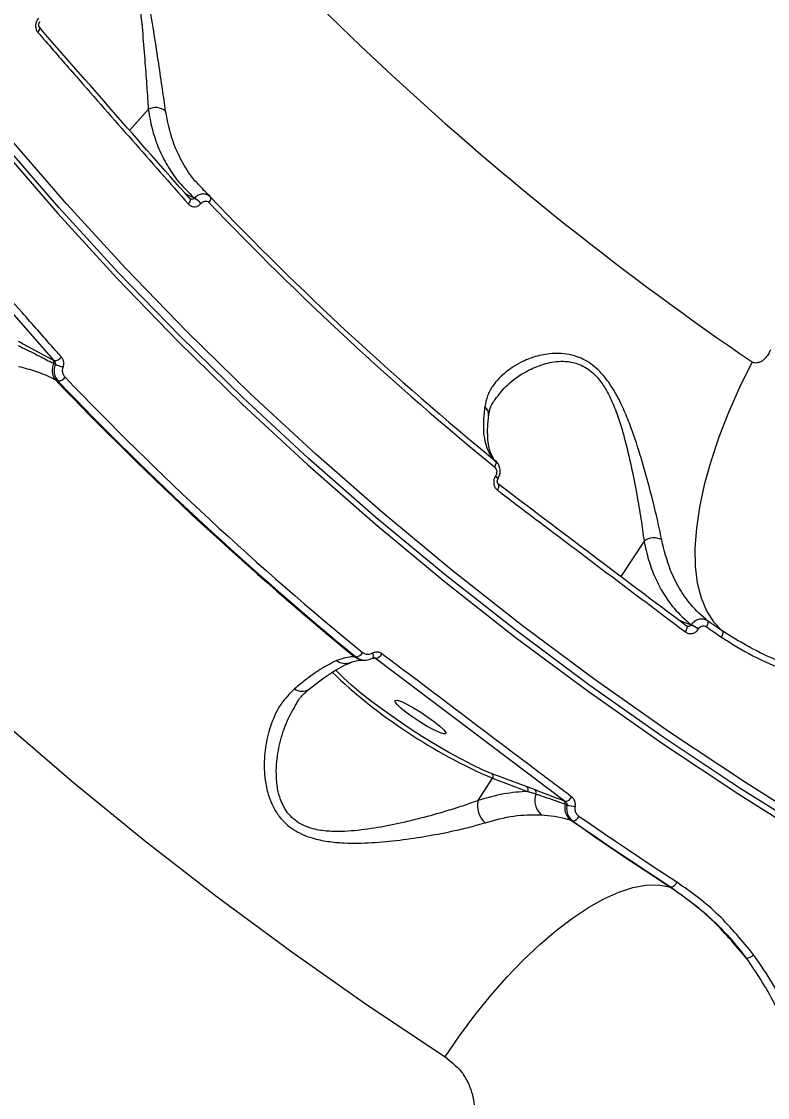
# Model space of a CAD drawing. Header units: millimetres. Extents: x -10881 to 8954, y -8695 to 5624.
# Drawn here: x 3077.1 to 3187.8, y -3433.1 to -3273.4 of the extents above; entities that cross this region are included whole.
import ezdxf

# ---------------------------------------------------------------- set-up
doc = ezdxf.new("R2010")
doc.units = ezdxf.units.MM
for name, color, linetype in [('DIKOM_ОБЪЕКТ', 7, 'Continuous'), ('DIKOM_РАЗМЕР_ЗОНА', 7, 'Continuous'), ('DIKOM_РАЗМЕР_ОБЪЕКТА', 7, 'Continuous')]:
    doc.layers.add(name, color=color, linetype=linetype)
doc.styles.add('style1', font='arial.ttf', dxfattribs={"width": 0.8})
doc.dimstyles.new('1-50', dxfattribs={"dimtxt": 300, "dimasz": 200, "dimexe": 100, "dimexo": 0, "dimgap": 100, "dimtad": 1, "dimtxsty": 'style1', "dimcen": 200, "dimclrd": 7, "dimclre": 7, "dimclrt": 7, "dimadec": 1, "dimazin": 2, "dimtfac": 1, "dimtmove": 0, "dimatfit": 2, "dimfxl": 0, "dimlwd": 25, "dimlwe": 18, "dimarcsym": 0})

# ---------------------------------------------------------------- blocks, each defined once
blk = doc.blocks.new('*D10')
at = {"layer": 'Defpoints', "color": 0, "transparency": 16777216}
for p in [(-7152.73, 2730.8), (7385.22, 911.28), (7385.22, -7693.77)]:
    blk.add_point(p, dxfattribs=at)
at = {"layer": 'DIKOM_РАЗМЕР_ОБЪЕКТА', "color": 7, "lineweight": 18, "transparency": 16777216}
for p, q in [((-7152.73, 2730.8), (-7152.73, -7793.77)), ((7385.22, 911.28), (7385.22, -7793.77))]:
    blk.add_line(p, q, dxfattribs=at)
at = {"layer": 'DIKOM_РАЗМЕР_ОБЪЕКТА', "color": 7, "lineweight": 25, "transparency": 16777216}
blk.add_line((-6952.73, -7693.77), (7185.22, -7693.77), dxfattribs=at)
at = {"layer": 'DIKOM_РАЗМЕР_ОБЪЕКТА', "color": 7, "transparency": 16777216}
for points in [[(-6952.73, -7660.43), (-6952.73, -7727.1), (-7152.73, -7693.77)], [(7185.22, -7660.43), (7185.22, -7727.1), (7385.22, -7693.77)]]:
    blk.add_solid(points, dxfattribs=at)
at = {"layer": 'DIKOM_РАЗМЕР_ОБЪЕКТА', "color": 7, "transparency": 16777216, "insert": (116.24, -7440.59), "char_height": 300, "attachment_point": 5, "style": 'style1'}
blk.add_mtext('14500', dxfattribs=at)
blk = doc.blocks.new('*D12')
at = {"layer": 'Defpoints', "color": 0, "transparency": 16777216}
for p in [(-9113.32, 3014.05), (8954.2, 2756.48), (8954.2, -8594.51)]:
    blk.add_point(p, dxfattribs=at)
at = {"layer": 'DIKOM_РАЗМЕР_ЗОНА', "color": 7, "lineweight": 18, "transparency": 16777216}
for p, q in [((-9113.32, 3014.05), (-9113.32, -8694.51)), ((8954.2, 2756.48), (8954.2, -8694.51))]:
    blk.add_line(p, q, dxfattribs=at)
at = {"layer": 'DIKOM_РАЗМЕР_ЗОНА', "color": 7, "lineweight": 25, "transparency": 16777216}
blk.add_line((-8913.32, -8594.51), (8754.2, -8594.51), dxfattribs=at)
at = {"layer": 'DIKOM_РАЗМЕР_ЗОНА', "color": 7, "transparency": 16777216}
for points in [[(-8913.32, -8561.18), (-8913.32, -8627.85), (-9113.32, -8594.51)], [(8754.2, -8561.18), (8754.2, -8627.85), (8954.2, -8594.51)]]:
    blk.add_solid(points, dxfattribs=at)
at = {"layer": 'DIKOM_РАЗМЕР_ЗОНА', "color": 7, "transparency": 16777216, "insert": (-79.56, -8341.34), "char_height": 300, "attachment_point": 5, "style": 'style1'}
blk.add_mtext('18000', dxfattribs=at)

msp = doc.modelspace()

# ---------------------------------------------------------------- linework, layer by layer
at = {"layer": 'DIKOM_ОБЪЕКТ', "color": 7, "linetype": 'Continuous', "lineweight": 15}
for p, q in [((3095.88, -3286.442), (3093.107, -3289.552)), ((3059.288, -3297.967), (3081.887, -3323.721)), ((3103.96, -3298.229), (3103.821, -3298.08)), ((3102.688, -3299.638), (3101.451, -3299.017)), ((3102.705, -3299.618), (3102.688, -3299.638)), ((3103.685, -3300.403), (3103.702, -3300.383)), ((3081.887, -3323.721), (3081.81, -3323.68)), ((3081.841, -3324.144), (3082.083, -3324.272)), ((3082.043, -3326.519), (3082.454, -3326.73)), ((3147.262, -3329.573), (3147.334, -3329.489)), ((3146.36, -3331.913), (3146.364, -3331.866)), ((3147.484, -3338.607), (3147.377, -3338.497)), ((3147.4, -3340.837), (3147.386, -3340.86)), ((3169.438, -3350.505), (3165.998, -3355.776)), ((3176.41, -3362.958), (3174.591, -3362.234)), ((3175.752, -3363.092), (3175.697, -3363.066)), ((3175.817, -3363.123), (3175.757, -3363.084)), ((3176.424, -3362.935), (3176.41, -3362.958)), ((3177.489, -3363.56), (3177.503, -3363.537)), ((3125.87, -3368.512), (3125.916, -3368.494)), ((3126.688, -3367.68), (3126.5, -3367.675)), ((3127.833, -3368.148), (3127.972, -3368.152)), ((3129.133, -3367.862), (3129.547, -3367.873)), ((3129.547, -3367.873), (3129.581, -3367.875)), ((3129.581, -3367.875), (3157.772, -3389.139)), ((3144.824, -3388.98), (3146.965, -3385.699)), ((3152.089, -3386.964), (3146.903, -3385.022)), ((3146.965, -3385.699), (3152.151, -3387.641)), ((3153.307, -3387.432), (3152.089, -3386.964)), ((3157.772, -3389.139), (3157.583, -3389.068)), ((3157.731, -3389.535), (3157.996, -3389.634)), ((3158.525, -3391.909), (3158.868, -3392.035)), ((3173.412, -3401.836), (3173.169, -3401.779))]:
    msp.add_line(p, q, dxfattribs=at)
at = {"layer": 'DIKOM_ОБЪЕКТ', "color": 7, "linetype": 'Continuous', "lineweight": 15, "flags": 128}
for points in [[(3231.077, -3414.488), (3218.867, -3408.049), (3206.874, -3401.335), (3195.106, -3394.348), (3183.571, -3387.095), (3172.277, -3379.578), (3161.23, -3371.805), (3150.439, -3363.778), (3139.909, -3355.505), (3129.649, -3346.989), (3119.664, -3338.237), (3109.962, -3329.255), (3100.548, -3320.048), (3091.429, -3310.623), (3082.61, -3300.985), (3074.099, -3291.141), (3065.899, -3281.098), (3058.017, -3270.861), (3050.457, -3260.438), (3043.226, -3249.836), (3036.326, -3239.061), (3029.764, -3228.12)], [(3231.864, -3413.67), (3219.683, -3407.247), (3207.719, -3400.548), (3195.979, -3393.578), (3184.472, -3386.342), (3173.205, -3378.843), (3162.184, -3371.088), (3151.418, -3363.08), (3140.914, -3354.826), (3130.678, -3346.331), (3120.717, -3337.6), (3111.037, -3328.64), (3101.646, -3319.455), (3092.548, -3310.052), (3083.751, -3300.437), (3075.259, -3290.616), (3067.079, -3280.597), (3059.216, -3270.384), (3051.674, -3259.986), (3044.46, -3249.409), (3037.577, -3238.659), (3031.029, -3227.745)], [(3029.575, -3228.993), (3036.141, -3239.94), (3043.045, -3250.722), (3050.281, -3261.331), (3057.846, -3271.761), (3065.733, -3282.004), (3073.938, -3292.054), (3082.455, -3301.904), (3091.279, -3311.548), (3100.403, -3320.979), (3109.823, -3330.192), (3119.532, -3339.18), (3129.523, -3347.937), (3139.79, -3356.458), (3150.326, -3364.737), (3161.125, -3372.768), (3172.178, -3380.547), (3183.48, -3388.068), (3195.022, -3395.326), (3206.797, -3402.317), (3218.797, -3409.036), (3231.015, -3415.478)], [(3079.493, -3275.019), (3079.603, -3274.875), (3079.691, -3274.731), (3079.752, -3274.591), (3079.783, -3274.46), (3079.785, -3274.343), (3079.757, -3274.245), (3079.72, -3274.189)], [(3002.092, -3299.439), (3010.142, -3309.863), (3018.488, -3320.106), (3027.125, -3330.164), (3036.05, -3340.03), (3045.256, -3349.7), (3054.74, -3359.168), (3064.495, -3368.428), (3074.516, -3377.476), (3084.799, -3386.307), (3095.336, -3394.915), (3106.123, -3403.297), (3117.154, -3411.447), (3128.422, -3419.361), (3139.921, -3427.035)], [(3101.846, -3300.505), (3101.957, -3300.363), (3102.046, -3300.219), (3102.109, -3300.081), (3102.143, -3299.953), (3102.148, -3299.84), (3102.123, -3299.746), (3102.085, -3299.689)], [(3102.085, -3299.689), (3102.07, -3299.674), (3101.989, -3299.627)], [(3104.881, -3300.279), (3104.976, -3300.149), (3105.054, -3300.02), (3105.113, -3299.894), (3105.151, -3299.774), (3105.166, -3299.665), (3105.159, -3299.569), (3105.13, -3299.489), (3105.079, -3299.428)], [(3185.477, -3323.915), (3183.623, -3327.688), (3181.974, -3331.426), (3180.543, -3335.099), (3179.341, -3338.678), (3178.378, -3342.137), (3177.661, -3345.447), (3177.196, -3348.583), (3176.985, -3351.522), (3177.032, -3354.239), (3177.335, -3356.713), (3177.893, -3358.926), (3178.7, -3360.86), (3179.751, -3362.501), (3181.037, -3363.835)], [(3147.247, -3339.499), (3147.332, -3339.361), (3147.401, -3339.223), (3147.453, -3339.09), (3147.485, -3338.966), (3147.498, -3338.854), (3147.49, -3338.757), (3147.462, -3338.679), (3147.414, -3338.62)], [(3147.386, -3340.86), (3147.501, -3340.953), (3147.599, -3341.04), (3147.677, -3341.118), (3147.732, -3341.185), (3147.762, -3341.239), (3147.767, -3341.279), (3147.762, -3341.29)], [(3147.4, -3340.837), (3147.515, -3340.93), (3147.613, -3341.017), (3147.691, -3341.095), (3147.746, -3341.162), (3147.776, -3341.217), (3147.782, -3341.256), (3147.777, -3341.267)], [(3147.757, -3341.298), (3147.773, -3341.274), (3147.777, -3341.267)], [(3147.677, -3342.934), (3147.769, -3342.773), (3147.84, -3342.614), (3147.888, -3342.462), (3147.912, -3342.324), (3147.91, -3342.204), (3147.882, -3342.108), (3147.83, -3342.037), (3147.818, -3342.027)], [(3175.593, -3363.985), (3175.686, -3363.825), (3175.759, -3363.667), (3175.809, -3363.517), (3175.836, -3363.382), (3175.838, -3363.265), (3175.815, -3363.171), (3175.767, -3363.104), (3175.752, -3363.092)], [(3178.712, -3363.226), (3178.789, -3363.082), (3178.852, -3362.94), (3178.899, -3362.803), (3178.928, -3362.676), (3178.938, -3362.562), (3178.929, -3362.465), (3178.901, -3362.387), (3178.856, -3362.33)], [(3178.712, -3363.226), (3178.984, -3363.415), (3179.256, -3363.604), (3179.529, -3363.792), (3179.801, -3363.98), (3180.074, -3364.168), (3180.347, -3364.356), (3180.62, -3364.544), (3180.894, -3364.732)], [(3181.037, -3363.835), (3180.764, -3363.647), (3180.491, -3363.46), (3180.218, -3363.272), (3179.945, -3363.084), (3179.673, -3362.896), (3179.4, -3362.707), (3179.128, -3362.519), (3178.856, -3362.33)], [(3181.037, -3363.835), (3181.082, -3363.891), (3181.109, -3363.969), (3181.118, -3364.066), (3181.108, -3364.18), (3181.079, -3364.307), (3181.033, -3364.444), (3180.971, -3364.587), (3180.894, -3364.732)], [(3129.127, -3367.143), (3129.184, -3367.286), (3129.226, -3367.42), (3129.254, -3367.541), (3129.267, -3367.646), (3129.263, -3367.732), (3129.243, -3367.796), (3129.208, -3367.837), (3129.159, -3367.853)], [(3146.903, -3385.022), (3145.573, -3384.476), (3144.039, -3383.757), (3142.334, -3382.882), (3140.496, -3381.87), (3138.565, -3380.743), (3136.584, -3379.526), (3134.595, -3378.245), (3132.643, -3376.929), (3130.77, -3375.605), (3129.016, -3374.304), (3127.421, -3373.054), (3126.02, -3371.881), (3124.843, -3370.813), (3123.915, -3369.871), (3123.656, -3369.578)], [(3138.349, -3377.316), (3139.151, -3377.969), (3139.719, -3378.513), (3140.007, -3378.903), (3139.99, -3379.108), (3139.67, -3379.112), (3139.073, -3378.913), (3138.248, -3378.529), (3137.262, -3377.99), (3136.193, -3377.34), (3135.13, -3376.631), (3134.157, -3375.921), (3133.354, -3375.268), (3132.786, -3374.724), (3132.499, -3374.334), (3132.516, -3374.129), (3132.836, -3374.125), (3133.432, -3374.324), (3134.257, -3374.708), (3135.244, -3375.247), (3136.312, -3375.898), (3137.376, -3376.606), (3138.349, -3377.316)], [(3173.169, -3401.779), (3171.316, -3400.569), (3169.47, -3399.352), (3167.63, -3398.128), (3165.796, -3396.898), (3163.969, -3395.661), (3162.148, -3394.417), (3160.333, -3393.166), (3158.525, -3391.909)], [(3158.868, -3392.035), (3160.664, -3393.283), (3162.466, -3394.525), (3164.275, -3395.76), (3166.09, -3396.988), (3167.911, -3398.21), (3169.738, -3399.425), (3171.572, -3400.634), (3173.412, -3401.836)], [(3174.295, -3401.122), (3172.459, -3399.923), (3170.629, -3398.717), (3168.806, -3397.505), (3166.989, -3396.285), (3165.178, -3395.06), (3163.374, -3393.828), (3161.575, -3392.589), (3159.783, -3391.343)], [(3139.921, -3427.035), (3142.074, -3423.886), (3144.329, -3420.849), (3146.666, -3417.952), (3149.063, -3415.221), (3151.498, -3412.681), (3153.95, -3410.355), (3156.395, -3408.264), (3158.813, -3406.428), (3161.179, -3404.863), (3163.474, -3403.583), (3165.676, -3402.601), (3167.765, -3401.924), (3169.722, -3401.56), (3171.528, -3401.512), (3173.169, -3401.779)]]:
    msp.add_lwpolyline(points, dxfattribs=at)
at = {"layer": 'DIKOM_ОБЪЕКТ', "color": 7, "linetype": 'Continuous', "lineweight": 15}
for centre, radius, start, end in [((3442.988, -2945.58), 457.656, 218.65634, 235.75907), ((3096.975, -3288.555), 2.38, 51.60184, 117.39313), ((3101.184, -3302.628), 3.348, 41.65563, 63.28902), ((3101.201, -3302.608), 3.347, 41.65643, 63.29394), ((3445.861, -2973.778), 471.361, 223.69919, 230.71622), ((3445.909, -2974.395), 471.699, 223.69919, 230.71622), ((3081.4, -3323.94), 0.485, 335.15398, 32.38408), ((3081.952, -3322.425), 1.298, 267.10004, 323.5914), ((3084.029, -3325.153), 2.409, 155.24413, 214.51984), ((3087.609, -3310.099), 15.212, 248.70147, 253.36054), ((3441.836, -2982.462), 497.821, 223.71926, 230.69615), ((3082.503, -3325.474), 1.258, 267.79928, 325.59551), ((3441.954, -2982.767), 497.545, 223.73483, 230.68058), ((3442.238, -2982.988), 496.435, 223.73483, 230.68058), ((3144.73, -3331.762), 1.638, 356.34438, 49.0578), ((3170.895, -3352.524), 2.49, 62.15791, 125.80265), ((3174.777, -3367.151), 4.5, 52.94131, 68.72638), ((3174.792, -3367.127), 4.498, 52.94192, 68.73167), ((3126.609, -3366.474), 1.208, 273.75832, 331.94476), ((3125.097, -3366.42), 2.23, 234.6294, 290.29027), ((3127.91, -3365.817), 2.332, 232.79404, 268.11151), ((3129.277, -3368.255), 0.467, 54.79049, 87.27297), ((3129.486, -3366.701), 1.177, 274.67148, 334.18578), ((3179.017, -3311.378), 80.938, 226.28994, 246.67178), ((3118.692, -3370.84), 1.935, 234.68658, 302.65025), ((3146.549, -3385.396), 0.515, 323.91965, 46.59138), ((3151.735, -3387.338), 0.515, 323.91965, 46.59138), ((3152.961, -3387.794), 0.5, 331.42885, 46.35457), ((3148.152, -3389.761), 3.419, 166.78562, 227.63122), ((3156.044, -3389.008), 2.818, 159.75517, 227.7871), ((3157.271, -3389.423), 0.473, 346.39527, 48.67344), ((3157.619, -3387.933), 1.215, 277.21751, 334.2522), ((3160.021, -3390.089), 2.356, 166.3888, 230.58269), ((3160.368, -3381.306), 8.659, 254.10357, 262.45748), ((3158.703, -3390.866), 1.181, 278.01274, 336.1476), ((3173.21, -3400.683), 1.171, 279.94022, 337.95675), ((3184.541, -3410.793), 1.589, 272.15431, 316.86169)]:
    msp.add_arc(centre, radius, start, end, dxfattribs=at)
for points, knots in [([(2912.672, -3309.927), (2914.419, -3308.91), (2919.483, -3305.963), (2927.8, -3300.979), (2937.587, -3294.933), (2947.272, -3288.756), (2956.85, -3282.455), (2966.312, -3276.033), (2975.652, -3269.496), (2984.863, -3262.849), (2993.937, -3256.097), (3002.868, -3249.245), (3011.649, -3242.297), (3020.274, -3235.259), (3028.736, -3228.137), (3037.029, -3220.936), (3045.146, -3213.66), (3053.082, -3206.317), (3060.83, -3198.91), (3068.385, -3191.446), (3075.74, -3183.93), (3082.891, -3176.367), (3089.832, -3168.765), (3096.558, -3161.127), (3103.064, -3153.461), (3109.344, -3145.771), (3115.394, -3138.063), (3121.21, -3130.343), (3126.787, -3122.617), (3132.121, -3114.891), (3137.208, -3107.171), (3142.043, -3099.461), (3146.624, -3091.769), (3150.947, -3084.099), (3155.009, -3076.457), (3158.805, -3068.85), (3162.335, -3061.283), (3165.594, -3053.761), (3168.58, -3046.29), (3171.291, -3038.877), (3173.725, -3031.525), (3175.88, -3024.242), (3177.754, -3017.032), (3179.346, -3009.901), (3180.655, -3002.855), (3181.678, -2995.898), (3182.417, -2989.037), (3182.869, -2982.276), (3183.038, -2975.619), (3182.905, -2969.08), (3182.615, -2963.835), (3182.264, -2960.815), (3182.157, -2959.893)], [0, 0, 0, 0, 0.0107471, 0.0311651, 0.0515835, 0.0720021, 0.0924206, 0.1128393, 0.1332582, 0.1536771, 0.1740963, 0.1945156, 0.2149352, 0.2353551, 0.2557752, 0.2761956, 0.2966164, 0.3170376, 0.3374591, 0.3578811, 0.3783035, 0.3987263, 0.4191497, 0.4395736, 0.459998, 0.480423, 0.5008486, 0.5212748, 0.5417016, 0.5621289, 0.5825569, 0.6029854, 0.6234145, 0.6438441, 0.6642741, 0.6847045, 0.7051351, 0.7255658, 0.7459964, 0.7664267, 0.7868564, 0.8072852, 0.8277127, 0.8481386, 0.8685623, 0.8889834, 0.9094014, 0.9298156, 0.9502254, 0.9706305, 0.9910301, 1, 1, 1, 1]), ([(2932.137, -3758.44), (2934.133, -3758.063), (2938.656, -3757.211), (2945.962, -3755.212), (2954.051, -3752.453), (2962.382, -3749.029), (2970.998, -3744.929), (2979.872, -3740.144), (2989.014, -3734.657), (2998.346, -3728.505), (3007.741, -3721.774), (3017.152, -3714.516), (3026.581, -3706.752), (3036.124, -3698.403), (3045.836, -3689.415), (3055.68, -3679.808), (3065.664, -3669.562), (3075.699, -3658.758), (3085.649, -3647.545), (3095.472, -3635.99), (3105.173, -3624.106), (3114.854, -3611.77), (3124.567, -3598.909), (3134.271, -3585.562), (3143.971, -3571.712), (3153.578, -3557.474), (3162.853, -3543.212), (3171.766, -3529.011), (3180.336, -3514.886), (3188.763, -3500.513), (3197.088, -3485.815), (3205.276, -3470.842), (3213.327, -3455.58), (3221.171, -3440.155), (3228.8, -3424.573), (3236.184, -3408.896), (3243.326, -3393.115), (3250.201, -3377.272), (3256.846, -3361.281), (3263.223, -3345.206), (3269.329, -3329.039), (3275.103, -3312.923), (3280.469, -3297.077), (3285.418, -3281.565), (3289.966, -3266.37), (3294.162, -3251.336), (3298.024, -3236.381), (3301.524, -3221.573), (3304.658, -3206.908), (3307.38, -3192.529), (3309.764, -3178.181), (3310.987, -3168.869), (3311.615, -3164.093)], [0, 0, 0, 0, 0.0156506, 0.0354738, 0.0552971, 0.075258, 0.095219, 0.1156142, 0.1360095, 0.1565548, 0.1771001, 0.1969234, 0.2167466, 0.2367076, 0.2566685, 0.2770638, 0.297459, 0.3180044, 0.3385497, 0.358373, 0.3781962, 0.3981572, 0.4181181, 0.4385134, 0.4589086, 0.4794539, 0.4999993, 0.5191131, 0.5382268, 0.557464, 0.5767011, 0.5963257, 0.6159504, 0.6357087, 0.6554669, 0.6752902, 0.6951135, 0.7150745, 0.7350355, 0.7554308, 0.7758261, 0.7963715, 0.8169168, 0.8367401, 0.8565634, 0.8765245, 0.8964855, 0.9168808, 0.9372761, 0.9578214, 0.9783668, 1, 1, 1, 1]), ([(3019.686, -3737.342), (3023.232, -3735.669), (3030.19, -3732.385), (3040.957, -3726.173), (3051.877, -3719.104), (3063.09, -3711.003), (3074.772, -3701.738), (3085.467, -3692.498), (3095.089, -3683.616), (3103.951, -3675.026), (3113.449, -3665.337), (3123.569, -3654.459), (3134.504, -3642.107), (3146.225, -3628.145), (3158.581, -3612.588), (3170.392, -3596.911), (3181.636, -3581.25), (3191.904, -3566.289), (3201.527, -3551.676), (3210.366, -3537.738), (3218.902, -3523.774), (3228.047, -3508.267), (3237.557, -3491.45), (3247.342, -3473.318), (3256.093, -3456.352), (3264.127, -3440.086), (3271.359, -3424.827), (3278.201, -3409.781), (3285.381, -3393.318), (3292.653, -3375.766), (3299.904, -3357.191), (3306.176, -3340.117), (3311.738, -3324.018), (3316.572, -3309.146), (3320.973, -3294.7), (3324.971, -3280.617), (3328.66, -3266.659), (3330.818, -3257.52), (3331.898, -3252.951)], [0, 0, 0, 0, 0.032111, 0.0630277, 0.0939444, 0.1253135, 0.1566826, 0.1898356, 0.2118035, 0.2337714, 0.2604105, 0.2870646, 0.3137037, 0.3466931, 0.3796826, 0.4118188, 0.4412645, 0.4707102, 0.4960711, 0.5214321, 0.5455478, 0.5696635, 0.6018526, 0.6313464, 0.6608402, 0.686242, 0.7116437, 0.7357977, 0.7599516, 0.7922212, 0.8217882, 0.8513553, 0.8768194, 0.9022834, 0.926496, 0.9507086, 0.9753543, 1, 1, 1, 1]), ([(3098.453, -3286.69), (3098.302, -3285.638), (3097.995, -3283.504), (3097.428, -3279.648), (3096.787, -3275.405), (3096.134, -3271.544), (3095.451, -3268.281), (3094.841, -3265.911), (3094.129, -3263.761), (3093.193, -3261.592), (3091.787, -3259.41), (3090.048, -3257.947), (3088.457, -3257.197), (3086.778, -3256.764), (3084.847, -3256.706), (3082.515, -3257.147), (3080.247, -3258.188), (3078.65, -3259.677), (3077.743, -3261.227), (3077.535, -3262.22), (3077.43, -3262.72)], [0, 0, 0, 0, 0.0717889, 0.1456298, 0.2211699, 0.2985182, 0.3406369, 0.3832929, 0.4161016, 0.4496125, 0.4986455, 0.5477921, 0.5804516, 0.6139716, 0.670437, 0.7283184, 0.8119545, 0.8980741, 0.9486872, 1, 1, 1, 1]), ([(3078.942, -3261.5), (3079.341, -3261.055), (3080.343, -3259.936), (3082.391, -3258.854), (3084.701, -3258.154), (3086.563, -3258.005), (3088.191, -3258.26), (3089.684, -3258.826), (3091.306, -3260.107), (3092.527, -3262.123), (3093.286, -3264.152), (3093.831, -3266.187), (3094.263, -3268.465), (3094.699, -3271.585), (3095.067, -3275.334), (3095.389, -3279.435), (3095.667, -3283.244), (3095.809, -3285.368), (3095.88, -3286.442)], [0, 0, 0, 0, 0.0665387, 0.1672949, 0.232458, 0.2988888, 0.3352977, 0.3726029, 0.4259075, 0.4791326, 0.5155859, 0.5531011, 0.6014023, 0.6504102, 0.7388382, 0.8292026, 0.9136267, 1, 1, 1, 1]), ([(3079.581, -3272.921), (3079.517, -3273.002), (3079.354, -3273.214), (3079.187, -3273.638), (3079.136, -3274.147), (3079.23, -3274.642), (3079.405, -3274.893), (3079.493, -3275.019)], [0, 0, 0, 0, 0.1342544, 0.3469772, 0.5632481, 0.7817386, 1, 1, 1, 1]), ([(3101.989, -3299.627), (3098.218, -3295.36), (3090.673, -3286.824), (3083.302, -3278.353), (3079.615, -3274.117)], [0, 0, 0, 0, 0.4999182, 1, 1, 1, 1]), ([(3079.721, -3274.188), (3079.717, -3274.185), (3079.701, -3274.169), (3079.66, -3274.097), (3079.628, -3273.959), (3079.63, -3273.802), (3079.666, -3273.64), (3079.731, -3273.498), (3079.785, -3273.433), (3079.808, -3273.405)], [0, 0, 0, 0, 0.048173, 0.2596258, 0.4297055, 0.578616, 0.7301254, 0.8810264, 1, 1, 1, 1]), ([(3079.493, -3275.019), (3079.872, -3275.456), (3081.77, -3277.641), (3089.138, -3286.104), (3096.27, -3294.186), (3101.846, -3300.505)], [0, 0, 0, 0, 0.0517104, 0.2585534, 1, 1, 1, 1]), ([(3095.88, -3286.442), (3096.045, -3287.397), (3096.374, -3289.314), (3097.276, -3291.998), (3098.492, -3294.52), (3100.209, -3297.156), (3101.79, -3298.715), (3102.705, -3299.618)], [0, 0, 0, 0, 0.1819181, 0.3651193, 0.552343, 0.7409454, 1, 1, 1, 1]), ([(3103.821, -3298.08), (3103.384, -3297.637), (3102.215, -3296.455), (3100.799, -3294.132), (3099.274, -3290.864), (3098.755, -3288.227), (3098.453, -3286.69)], [0, 0, 0, 0, 0.1487726, 0.3976598, 0.6490037, 1, 1, 1, 1]), ([(3082.997, -3323.195), (3082.606, -3322.754), (3080.654, -3320.548), (3073.056, -3311.942), (3065.971, -3303.825), (3060.416, -3297.461)], [0, 0, 0, 0, 0.0512253, 0.2561273, 1, 1, 1, 1]), ([(3105.049, -3299.307), (3104.609, -3298.937), (3104.167, -3298.566), (3103.81, -3298.124), (3103.808, -3298.121)], [0, 0, 0, 0, 0.9943651, 1, 1, 1, 1]), ([(3102.142, -3299.736), (3102.142, -3299.736), (3102.129, -3299.733), (3102.108, -3299.709), (3102.087, -3299.685)], [0, 0, 0, 0, 0.0291872, 1, 1, 1, 1]), ([(3102.688, -3299.638), (3102.666, -3299.663), (3102.608, -3299.728), (3102.477, -3299.789), (3102.307, -3299.801), (3102.198, -3299.758), (3102.142, -3299.736)], [0, 0, 0, 0, 0.1662918, 0.430739, 0.7079678, 1, 1, 1, 1]), ([(3105.079, -3299.428), (3104.965, -3299.328), (3104.712, -3299.106), (3104.271, -3298.987), (3103.777, -3298.998), (3103.279, -3299.155), (3102.903, -3299.419), (3102.729, -3299.594), (3102.705, -3299.618)], [0, 0, 0, 0, 0.1805008, 0.4029091, 0.5309916, 0.7496247, 0.9664027, 1, 1, 1, 1]), ([(3101.846, -3300.505), (3101.958, -3300.607), (3102.182, -3300.811), (3102.619, -3300.921), (3103.064, -3300.863), (3103.433, -3300.668), (3103.614, -3300.477), (3103.685, -3300.403)], [0, 0, 0, 0, 0.2182614, 0.4367519, 0.6530228, 0.8657456, 1, 1, 1, 1]), ([(3103.702, -3300.383), (3103.713, -3300.371), (3103.793, -3300.278), (3103.972, -3300.137), (3104.216, -3300.053), (3104.463, -3300.046), (3104.687, -3300.109), (3104.821, -3300.226), (3104.881, -3300.279)], [0, 0, 0, 0, 0.0340103, 0.252264, 0.4705298, 0.5979374, 0.8193065, 1, 1, 1, 1]), ([(3076.59, -3321.493), (3076.802, -3321.596), (3077.862, -3322.114), (3079.621, -3322.987), (3081.136, -3323.777), (3081.841, -3324.144)], [0, 0, 0, 0, 0.1178903, 0.5894817, 1, 1, 1, 1]), ([(3081.81, -3323.68), (3080.599, -3323.035), (3078.89, -3322.126), (3077.15, -3321.173), (3076.643, -3320.896)], [0, 0, 0, 0, 0.7088229, 1, 1, 1, 1]), ([(3188.178, -3322.134), (3188.077, -3322.363), (3187.868, -3322.839), (3187.439, -3323.39), (3186.975, -3323.777), (3186.518, -3324.011), (3186.095, -3324.093), (3185.732, -3324.056), (3185.559, -3323.96), (3185.477, -3323.915)], [0, 0, 0, 0, 0.1943994, 0.4037079, 0.553904, 0.691013, 0.8350645, 0.9219116, 1, 1, 1, 1]), ([(3081.887, -3323.721), (3081.932, -3323.771), (3082.022, -3323.87), (3082.093, -3324.055), (3082.1, -3324.194), (3082.085, -3324.263), (3082.083, -3324.272)], [0, 0, 0, 0, 0.3345066, 0.654902, 0.9517867, 1, 1, 1, 1]), ([(3083.253, -3324.674), (3083.262, -3324.647), (3083.322, -3324.456), (3083.364, -3324.081), (3083.271, -3323.581), (3083.088, -3323.324), (3082.997, -3323.195)], [0, 0, 0, 0, 0.0523938, 0.3650475, 0.6827341, 1, 1, 1, 1]), ([(3172.058, -3350.323), (3171.843, -3349.28), (3171.406, -3347.164), (3170.47, -3343.38), (3169.347, -3339.242), (3168.191, -3335.506), (3167.042, -3332.381), (3166.069, -3330.137), (3165.006, -3328.134), (3163.691, -3326.156), (3161.857, -3324.257), (3159.756, -3323.136), (3157.91, -3322.696), (3156.006, -3322.59), (3153.863, -3322.908), (3151.312, -3323.811), (3148.854, -3325.314), (3147.127, -3327.151), (3146.144, -3328.924), (3145.917, -3329.988), (3145.803, -3330.524)], [0, 0, 0, 0, 0.0717889, 0.1456298, 0.2211699, 0.2985182, 0.3406369, 0.3832929, 0.4161016, 0.4496125, 0.4986455, 0.5477921, 0.5804516, 0.6139716, 0.670437, 0.7283184, 0.8119545, 0.8980741, 0.9486872, 1, 1, 1, 1]), ([(3147.334, -3329.489), (3147.913, -3328.738), (3149.113, -3327.181), (3151.495, -3325.504), (3153.97, -3324.357), (3155.992, -3323.85), (3157.807, -3323.791), (3159.514, -3324.069), (3161.459, -3325.033), (3163.072, -3326.802), (3164.182, -3328.672), (3165.055, -3330.591), (3165.832, -3332.774), (3166.711, -3335.798), (3167.569, -3339.47), (3168.361, -3343.518), (3169.013, -3347.298), (3169.296, -3349.428), (3169.438, -3350.505)], [0, 0, 0, 0, 0.0912504, 0.1893393, 0.2527773, 0.3174495, 0.3528945, 0.3892121, 0.4411056, 0.4929217, 0.5284099, 0.564932, 0.6119544, 0.659665, 0.745752, 0.8337241, 0.9159132, 1, 1, 1, 1]), ([(3076.642, -3324.577), (3077.492, -3324.8), (3079.199, -3325.249), (3080.931, -3325.951), (3081.861, -3326.426), (3082.043, -3326.519)], [0, 0, 0, 0, 0.4438965, 0.8911134, 1, 1, 1, 1]), ([(3082.083, -3324.272), (3082.06, -3324.344), (3081.948, -3324.686), (3081.878, -3325.327), (3082.021, -3326.131), (3082.31, -3326.531), (3082.454, -3326.73)], [0, 0, 0, 0, 0.0813858, 0.3857913, 0.6937318, 1, 1, 1, 1]), ([(3083.54, -3326.184), (3083.445, -3326.06), (3083.253, -3325.811), (3083.145, -3325.317), (3083.176, -3324.926), (3083.239, -3324.718), (3083.253, -3324.674)], [0, 0, 0, 0, 0.30774, 0.6158747, 0.9190999, 1, 1, 1, 1]), ([(3146.387, -3331.916), (3146.426, -3331.646), (3146.528, -3330.958), (3146.847, -3330.166), (3147.233, -3329.646), (3147.342, -3329.499)], [0, 0, 0, 0, 0.3145466, 0.8053541, 1, 1, 1, 1]), ([(3145.803, -3330.524), (3145.724, -3331.225), (3145.566, -3332.63), (3145.607, -3334.445), (3145.859, -3336.033), (3146.334, -3337.305), (3146.883, -3338.132), (3147.282, -3338.498), (3147.414, -3338.62)], [0, 0, 0, 0, 0.1821545, 0.3655938, 0.553059, 0.7419031, 0.9141914, 1, 1, 1, 1]), ([(3147.132, -3338.247), (3147.129, -3338.244), (3146.988, -3338.1), (3146.75, -3337.614), (3146.442, -3336.711), (3146.247, -3335.509), (3146.212, -3334.009), (3146.267, -3332.783), (3146.387, -3332), (3146.407, -3331.871)], [0, 0, 0, 0, 0.0042539, 0.1970778, 0.3813916, 0.5765456, 0.7690952, 0.9617359, 1, 1, 1, 1]), ([(3147.247, -3339.499), (3147.248, -3339.5), (3147.325, -3339.564), (3147.458, -3339.72), (3147.557, -3339.98), (3147.587, -3340.264), (3147.55, -3340.554), (3147.449, -3340.746), (3147.4, -3340.837)], [0, 0, 0, 0, 0.0043468, 0.2198207, 0.4355752, 0.5682506, 0.7938306, 1, 1, 1, 1]), ([(3147.717, -3341.288), (3147.818, -3341.108), (3148.031, -3340.731), (3148.109, -3340.157), (3148.048, -3339.594), (3147.852, -3339.061), (3147.561, -3338.768), (3147.414, -3338.62)], [0, 0, 0, 0, 0.2044301, 0.4300849, 0.5634119, 0.7802977, 1, 1, 1, 1]), ([(3147.386, -3340.86), (3147.334, -3340.951), (3147.202, -3341.188), (3147.105, -3341.633), (3147.145, -3342.142), (3147.333, -3342.611), (3147.562, -3342.826), (3147.677, -3342.934)], [0, 0, 0, 0, 0.1342544, 0.3469772, 0.5632481, 0.7817386, 1, 1, 1, 1]), ([(3147.819, -3342.026), (3147.814, -3342.023), (3147.783, -3342.003), (3147.725, -3341.93), (3147.67, -3341.788), (3147.654, -3341.629), (3147.679, -3341.471), (3147.722, -3341.352), (3147.757, -3341.304), (3147.766, -3341.292)], [0, 0, 0, 0, 0.047939, 0.2977995, 0.4810214, 0.6392542, 0.7982881, 0.9494175, 1, 1, 1, 1]), ([(3147.677, -3342.934), (3148.153, -3343.295), (3150.534, -3345.101), (3159.767, -3352.096), (3168.649, -3358.768), (3175.593, -3363.985)], [0, 0, 0, 0, 0.0517104, 0.2585534, 1, 1, 1, 1]), ([(3175.697, -3363.066), (3171.003, -3359.544), (3161.614, -3352.497), (3152.375, -3345.496), (3147.755, -3341.995)], [0, 0, 0, 0, 0.4999182, 1, 1, 1, 1]), ([(3180.894, -3364.732), (3182.435, -3365.707), (3185.539, -3367.671), (3190.097, -3369.587), (3194.295, -3370.861), (3198.086, -3371.632), (3201.972, -3372.05), (3205.89, -3372.099), (3209.771, -3371.785), (3213.621, -3371.118), (3217.446, -3370.083), (3221.177, -3368.694), (3224.749, -3366.979), (3228.174, -3364.945), (3231.452, -3362.577), (3235.488, -3359.075), (3239.058, -3355.045), (3242.119, -3350.621), (3243.434, -3348.211), (3244.092, -3347.006)], [0, 0, 0, 0, 0.0745634, 0.1501937, 0.2027903, 0.255387, 0.3095193, 0.3636516, 0.4162912, 0.4689308, 0.5231067, 0.5772827, 0.6299002, 0.6825177, 0.7366651, 0.7908127, 0.8939431, 0.9469713, 1, 1, 1, 1]), ([(3243.039, -3346.55), (3242.096, -3348.235), (3240.197, -3351.628), (3236.188, -3356.743), (3231.943, -3360.828), (3227.701, -3363.932), (3223.225, -3366.627), (3218.443, -3368.687), (3213.486, -3370.065), (3208.444, -3370.973), (3203.328, -3371.176), (3198.274, -3370.677), (3193.333, -3369.703), (3187.393, -3367.722), (3183.156, -3365.131), (3181.037, -3363.835)], [0, 0, 0, 0, 0.0760597, 0.1532323, 0.2582898, 0.3121932, 0.3664938, 0.4715253, 0.525416, 0.579703, 0.6847253, 0.7386067, 0.792883, 0.8964413, 1, 1, 1, 1]), ([(3169.438, -3350.505), (3169.646, -3351.452), (3170.064, -3353.352), (3171.046, -3355.951), (3172.301, -3358.343), (3174.016, -3360.781), (3175.541, -3362.145), (3176.424, -3362.935)], [0, 0, 0, 0, 0.18191809, 0.36511925, 0.55234301, 0.74094538, 1, 1, 1, 1]), ([(3178.856, -3362.33), (3178.003, -3361.568), (3176.434, -3360.165), (3174.643, -3357.558), (3173.067, -3354.441), (3172.43, -3351.839), (3172.058, -3350.323)], [0, 0, 0, 0, 0.2580784, 0.4750061, 0.694075, 1, 1, 1, 1]), ([(3178.856, -3362.33), (3178.719, -3362.253), (3178.411, -3362.081), (3177.929, -3362.042), (3177.418, -3362.14), (3176.931, -3362.381), (3176.59, -3362.706), (3176.443, -3362.908), (3176.424, -3362.935)], [0, 0, 0, 0, 0.1805008, 0.4029091, 0.5309916, 0.7496247, 0.9664027, 1, 1, 1, 1]), ([(3175.593, -3363.985), (3175.728, -3364.066), (3175.998, -3364.226), (3176.472, -3364.257), (3176.925, -3364.121), (3177.274, -3363.864), (3177.429, -3363.645), (3177.489, -3363.56)], [0, 0, 0, 0, 0.2182614, 0.4367519, 0.6530228, 0.8657456, 1, 1, 1, 1]), ([(3176.41, -3362.958), (3176.391, -3362.986), (3176.342, -3363.061), (3176.217, -3363.145), (3176.048, -3363.18), (3175.906, -3363.169), (3175.834, -3363.132), (3175.818, -3363.123)], [0, 0, 0, 0, 0.1524991, 0.3950122, 0.6492468, 0.9171415, 1, 1, 1, 1]), ([(3177.503, -3363.537), (3177.512, -3363.523), (3177.579, -3363.418), (3177.74, -3363.248), (3177.979, -3363.122), (3178.234, -3363.072), (3178.48, -3363.094), (3178.64, -3363.185), (3178.712, -3363.226)], [0, 0, 0, 0, 0.0340103, 0.252264, 0.4705298, 0.5979374, 0.8193065, 1, 1, 1, 1]), ([(3129.127, -3367.143), (3128.982, -3367.209), (3128.692, -3367.34), (3128.225, -3367.328), (3127.886, -3367.202), (3127.72, -3367.076), (3127.675, -3367.043)], [0, 0, 0, 0, 0.2954348, 0.5903659, 0.8901389, 1, 1, 1, 1]), ([(3130.546, -3367.214), (3130.513, -3367.191), (3130.356, -3367.079), (3130.032, -3366.957), (3129.564, -3366.946), (3129.273, -3367.078), (3129.127, -3367.143)], [0, 0, 0, 0, 0.0810482, 0.3908327, 0.6951449, 1, 1, 1, 1]), ([(3123.806, -3368.239), (3123.03, -3368.631), (3121.61, -3369.348), (3119.444, -3370.888), (3118.094, -3371.993), (3117.573, -3372.419)], [0, 0, 0, 0, 0.42511788, 0.77807994, 1, 1, 1, 1]), ([(3119.746, -3372.487), (3120.062, -3372.229), (3120.979, -3371.48), (3122.366, -3370.485), (3123.875, -3369.515), (3125.066, -3368.861), (3125.656, -3368.623), (3125.881, -3368.532)], [0, 0, 0, 0, 0.1275963, 0.3714773, 0.6135702, 0.852261, 1, 1, 1, 1]), ([(3126.5, -3367.675), (3126.419, -3367.676), (3126.01, -3367.682), (3125.132, -3367.768), (3124.249, -3368.082), (3123.806, -3368.239)], [0, 0, 0, 0, 0.1088866, 0.5528039, 1, 1, 1, 1]), ([(3125.922, -3368.506), (3126.184, -3368.408), (3126.722, -3368.207), (3127.463, -3368.143), (3127.727, -3368.151), (3127.807, -3368.153)], [0, 0, 0, 0, 0.3974498, 0.8162191, 1, 1, 1, 1]), ([(3126.688, -3367.68), (3126.765, -3367.737), (3127.052, -3367.946), (3127.634, -3368.158), (3128.427, -3368.178), (3128.914, -3367.961), (3129.159, -3367.853)], [0, 0, 0, 0, 0.1092315, 0.4079413, 0.7031128, 1, 1, 1, 1]), ([(3129.159, -3367.853), (3129.205, -3367.831), (3129.3, -3367.786), (3129.438, -3367.791), (3129.529, -3367.831), (3129.572, -3367.867), (3129.581, -3367.875)], [0, 0, 0, 0, 0.28651979, 0.58977897, 0.91373684, 1, 1, 1, 1]), ([(3158.713, -3388.461), (3158.228, -3388.097), (3155.802, -3386.276), (3146.351, -3379.175), (3137.492, -3372.47), (3130.546, -3367.214)], [0, 0, 0, 0, 0.0512253, 0.2561273, 1, 1, 1, 1]), ([(3117.573, -3372.419), (3116.872, -3373.13), (3115.444, -3374.579), (3114.084, -3377.492), (3113.24, -3380.703), (3113.009, -3383.643), (3113.213, -3386.228), (3113.652, -3388.179), (3114.352, -3389.916), (3115.447, -3391.689), (3117.328, -3393.436), (3119.918, -3394.561), (3122.5, -3395.103), (3125.46, -3395.363), (3129.067, -3395.292), (3133.243, -3394.886), (3137.402, -3394.261), (3140.903, -3393.574), (3143.74, -3392.907), (3145.142, -3392.495), (3145.848, -3392.287)], [0, 0, 0, 0, 0.0741124, 0.15103564, 0.22059873, 0.29172617, 0.33433455, 0.37754548, 0.41005671, 0.44325952, 0.49625159, 0.54908342, 0.58853482, 0.62897822, 0.69611407, 0.76500656, 0.83543461, 0.90762787, 0.95343719, 1, 1, 1, 1]), ([(3117.848, -3374.636), (3117.888, -3374.562), (3118.219, -3373.967), (3118.852, -3373.22), (3119.509, -3372.687), (3119.762, -3372.482)], [0, 0, 0, 0, 0.0794698, 0.6457979, 1, 1, 1, 1]), ([(3144.824, -3388.98), (3144.152, -3389.227), (3142.799, -3389.726), (3140.117, -3390.577), (3136.783, -3391.522), (3132.891, -3392.461), (3128.938, -3393.214), (3125.589, -3393.6), (3122.799, -3393.606), (3120.442, -3393.312), (3118.072, -3392.424), (3116.452, -3390.848), (3115.588, -3389.204), (3115.087, -3387.558), (3114.85, -3385.673), (3114.887, -3383.17), (3115.375, -3380.284), (3116.355, -3377.209), (3117.379, -3375.483), (3117.874, -3374.649)], [0, 0, 0, 0, 0.0513535, 0.1035084, 0.1827097, 0.263753, 0.3381501, 0.4141077, 0.4560851, 0.4990324, 0.5531126, 0.6069191, 0.6407417, 0.6756102, 0.7218082, 0.768792, 0.8464723, 0.9257427, 1, 1, 1, 1]), ([(3152.151, -3387.641), (3150.993, -3387.72), (3148.659, -3387.879), (3146.109, -3388.611), (3144.824, -3388.98)], [0, 0, 0, 0, 0.4960566, 1, 1, 1, 1]), ([(3152.151, -3387.641), (3152.331, -3387.695), (3152.743, -3387.819), (3153.163, -3387.956), (3153.401, -3388.033)], [0, 0, 0, 0, 0.4352963, 1, 1, 1, 1]), ([(3157.583, -3389.068), (3157.212, -3388.929), (3155.81, -3388.402), (3154.367, -3387.843), (3153.307, -3387.432)], [0, 0, 0, 0, 0.2646963, 1, 1, 1, 1]), ([(3153.401, -3388.033), (3153.583, -3388.093), (3154.496, -3388.391), (3155.945, -3388.88), (3157.183, -3389.334), (3157.731, -3389.535)], [0, 0, 0, 0, 0.1222813, 0.6114381, 1, 1, 1, 1]), ([(3157.772, -3389.139), (3157.817, -3389.177), (3157.908, -3389.253), (3157.988, -3389.413), (3158.007, -3389.546), (3157.998, -3389.618), (3157.996, -3389.634)], [0, 0, 0, 0, 0.3131238, 0.619667, 0.9171247, 1, 1, 1, 1]), ([(3159.231, -3389.89), (3159.239, -3389.843), (3159.272, -3389.63), (3159.242, -3389.245), (3159.058, -3388.782), (3158.828, -3388.568), (3158.713, -3388.461)], [0, 0, 0, 0, 0.08558515, 0.38934506, 0.69481909, 1, 1, 1, 1]), ([(3157.996, -3389.634), (3157.981, -3389.737), (3157.923, -3390.117), (3157.987, -3390.777), (3158.298, -3391.529), (3158.678, -3391.866), (3158.868, -3392.035)], [0, 0, 0, 0, 0.1106032, 0.4063325, 0.7035048, 1, 1, 1, 1]), ([(3159.783, -3391.343), (3159.665, -3391.241), (3159.428, -3391.035), (3159.232, -3390.58), (3159.189, -3390.181), (3159.222, -3389.952), (3159.231, -3389.89)], [0, 0, 0, 0, 0.2968968, 0.5940668, 0.8895197, 1, 1, 1, 1]), ([(3145.848, -3392.287), (3147.293, -3391.895), (3150.216, -3391.1), (3152.829, -3391.097), (3154.151, -3391.095)], [0, 0, 0, 0, 0.4942419, 1, 1, 1, 1]), ([(3154.151, -3391.095), (3155.488, -3391.222), (3157.003, -3391.365), (3158.364, -3391.852), (3158.525, -3391.909)], [0, 0, 0, 0, 0.8821406, 1, 1, 1, 1]), ([(3184.6, -3412.381), (3182.932, -3410.391), (3180.409, -3407.381), (3176.43, -3404.002), (3174.258, -3402.522), (3173.169, -3401.779)], [0, 0, 0, 0, 0.4927819, 0.7454818, 1, 1, 1, 1]), ([(3173.412, -3401.836), (3175.452, -3403.315), (3178.538, -3405.552), (3182.147, -3409.265), (3183.781, -3411.34), (3184.6, -3412.381)], [0, 0, 0, 0, 0.492808, 0.7454984, 1, 1, 1, 1]), ([(3185.7, -3411.88), (3184.038, -3409.858), (3181.524, -3406.8), (3177.552, -3403.373), (3175.383, -3401.874), (3174.295, -3401.122)], [0, 0, 0, 0, 0.4927635, 0.7454697, 1, 1, 1, 1]), ([(3184.6, -3412.381), (3186.062, -3414.55), (3188.273, -3417.832), (3190.47, -3422.748), (3192.281, -3427.842), (3193.442, -3433.203), (3193.927, -3438.681), (3193.945, -3444.194), (3193.276, -3449.72), (3191.92, -3455.109), (3190.38, -3459.7), (3188.863, -3462.787), (3187.973, -3464.596)], [0, 0, 0, 0, 0.1468748, 0.2222339, 0.2981482, 0.444988, 0.5203448, 0.5962631, 0.7424206, 0.8174389, 0.8930195, 1, 1, 1, 1]), ([(3189.077, -3465.219), (3189.985, -3463.37), (3191.733, -3459.812), (3193.517, -3454.226), (3194.689, -3448.67), (3195.236, -3443.032), (3195.142, -3437.393), (3194.431, -3431.828), (3193.122, -3426.412), (3191.203, -3421.238), (3188.773, -3416.325), (3186.723, -3413.36), (3185.7, -3411.88)], [0, 0, 0, 0, 0.1070822, 0.2059729, 0.3051836, 0.4040767, 0.5033365, 0.6029167, 0.7021785, 0.8013468, 0.9008323, 1, 1, 1, 1]), ([(3231.015, -3415.478), (3229.056, -3419.604), (3224.618, -3428.951), (3217.435, -3443.445), (3209.473, -3458.956), (3201.257, -3474.371), (3192.754, -3489.756), (3183.981, -3505.063), (3174.937, -3520.276), (3165.689, -3535.276), (3156.373, -3549.841), (3147.026, -3563.939), (3137.658, -3577.571), (3128.16, -3590.899), (3118.491, -3603.973), (3108.675, -3616.747), (3098.716, -3629.201), (3088.69, -3641.234), (3078.745, -3652.669), (3068.912, -3663.49), (3059.197, -3673.708), (3049.488, -3683.445), (3039.743, -3692.734), (3029.991, -3701.535), (3020.24, -3709.827), (3010.566, -3717.536), (3001.112, -3724.552), (2991.902, -3730.875), (2982.936, -3736.527), (2974.11, -3741.576), (2965.387, -3746.033), (2956.799, -3749.869), (2948.355, -3753.062), (2940.124, -3755.58), (2932.228, -3757.381), (2924.673, -3758.509), (2917.491, -3758.903), (2912.587, -3758.901), (2910.165, -3758.575), (2909.961, -3758.547)], [0, 0, 0, 0, 0.0216513, 0.0490504, 0.0764965, 0.1040855, 0.1317226, 0.1599108, 0.1881503, 0.2165455, 0.2449931, 0.2723922, 0.2998383, 0.3274273, 0.3550644, 0.3832526, 0.411492, 0.4398872, 0.4683349, 0.4957339, 0.52318, 0.550769, 0.5784061, 0.6065943, 0.6348337, 0.6632289, 0.6916766, 0.7190756, 0.7465217, 0.7741107, 0.8017478, 0.8299359, 0.8581754, 0.8865706, 0.9150182, 0.9424172, 0.9698633, 0.9974523, 1, 1, 1, 1]), ([(2910.26, -3758.674), (2910.62, -3758.713), (2912.459, -3758.916), (2915.905, -3758.997), (2920.604, -3758.905), (2925.451, -3758.502), (2930.431, -3757.817), (2935.535, -3756.843), (2940.741, -3755.585), (2946.031, -3754.047), (2951.397, -3752.231), (2956.842, -3750.139), (2962.367, -3747.769), (2967.974, -3745.122), (2973.664, -3742.198), (2979.439, -3738.995), (2985.301, -3735.514), (2991.251, -3731.752), (2997.291, -3727.708), (3003.411, -3723.389), (3009.586, -3718.813), (3015.792, -3713.996), (3022.017, -3708.948), (3028.263, -3703.669), (3034.533, -3698.157), (3040.828, -3692.41), (3047.15, -3686.428), (3053.502, -3680.209), (3059.884, -3673.751), (3066.3, -3667.052), (3072.75, -3660.109), (3079.23, -3652.928), (3085.715, -3645.537), (3092.181, -3637.961), (3098.609, -3630.223), (3104.998, -3622.325), (3111.35, -3614.263), (3117.669, -3606.037), (3123.956, -3597.642), (3130.213, -3589.078), (3136.441, -3580.341), (3142.643, -3571.43), (3148.82, -3562.34), (3154.97, -3553.074), (3161.078, -3543.658), (3167.116, -3534.13), (3173.064, -3524.523), (3178.916, -3514.846), (3184.676, -3505.096), (3190.347, -3495.267), (3195.929, -3485.358), (3201.425, -3475.366), (3206.836, -3465.288), (3212.164, -3455.121), (3217.411, -3444.861), (3222.573, -3434.507), (3227.298, -3424.818), (3230.248, -3418.568), (3231.549, -3415.813)], [0, 0, 0, 0, 0.00438332, 0.02238592, 0.04045452, 0.05860879, 0.07686742, 0.09522276, 0.11355924, 0.13179352, 0.14995766, 0.16807063, 0.18615159, 0.20421991, 0.22229523, 0.24039081, 0.25852649, 0.27672236, 0.29499864, 0.31336971, 0.33174198, 0.35001196, 0.36819794, 0.38632057, 0.40440051, 0.4224584, 0.44051488, 0.45858648, 0.47669107, 0.49484926, 0.51308166, 0.53140888, 0.54977082, 0.56805712, 0.58625351, 0.60438078, 0.62245965, 0.64051081, 0.65855494, 0.67661044, 0.69469329, 0.71282413, 0.73102355, 0.74931215, 0.76767095, 0.78598891, 0.80420518, 0.82234643, 0.8404334, 0.85848678, 0.87652724, 0.89457515, 0.91264455, 0.93075605, 0.94893024, 0.96718771, 0.98553617, 1, 1, 1, 1]), ([(3231.469, -3415.755), (3230.175, -3418.52), (3226.526, -3426.321), (3220.247, -3439.078), (3212.665, -3454.039), (3204.84, -3468.907), (3196.746, -3483.761), (3188.402, -3498.54), (3179.801, -3513.249), (3171.01, -3527.763), (3162.034, -3542.072), (3152.907, -3556.116), (3143.623, -3569.903), (3134.206, -3583.391), (3124.603, -3596.649), (3114.85, -3609.614), (3104.94, -3622.284), (3094.958, -3634.538), (3085.042, -3646.212), (3075.233, -3657.274), (3065.527, -3667.749), (3055.823, -3677.749), (3046.067, -3687.32), (3036.301, -3696.41), (3026.519, -3705.008), (3016.811, -3713.03), (3007.023, -3720.587), (2997.199, -3727.612), (2987.348, -3734.06), (2977.653, -3739.795), (2968.068, -3744.832), (2958.63, -3749.134), (2949.362, -3752.651), (2940.324, -3755.413), (2934.55, -3756.546), (2931.659, -3757.113)], [0, 0, 0, 0, 0.0157672, 0.0444681, 0.073169, 0.1020552, 0.1309413, 0.1604093, 0.1898774, 0.219546, 0.2492146, 0.2789809, 0.3087471, 0.3387202, 0.3686932, 0.3993183, 0.4299435, 0.460794, 0.4916444, 0.5214107, 0.551177, 0.58115, 0.611123, 0.6417481, 0.6723733, 0.7032238, 0.7340743, 0.7665726, 0.7991377, 0.8319058, 0.8647422, 0.8983697, 0.932071, 0.9659975, 1, 1, 1, 1]), ([(3139.921, -3427.035), (3140.746, -3427.69), (3142.378, -3428.983), (3143.884, -3431.791), (3144.433, -3434.884), (3144.02, -3437.41), (3143.395, -3438.717), (3143.221, -3439.079)], [0, 0, 0, 0, 0.2385226, 0.4713368, 0.696805, 0.9159909, 1, 1, 1, 1])]:
    msp.add_open_spline(points, degree=3, knots=knots, dxfattribs=at)

# ---------------------------------------------------------------- dimensions: what is measured, and where the dimension line sits
at = {"layer": 'DIKOM_РАЗМЕР_ЗОНА'}
dim = msp.add_linear_dim(base=(8954.2, -8594.513), p1=(-9113.319, 3014.045), p2=(8954.2, 2756.48), text='18000', dimstyle='1-50', dxfattribs=at)
dim.commit()
dim.dimension.update_dxf_attribs({"geometry": '*D12', "text_midpoint": (-79.559, -8594.513), "dimtype": 160})
at = {"layer": 'DIKOM_РАЗМЕР_ОБЪЕКТА'}
dim = msp.add_linear_dim(base=(7385.217, -7693.766), p1=(-7152.73, 2730.795), p2=(7385.217, 911.281), text='14500', dimstyle='1-50', dxfattribs=at)
dim.commit()
dim.dimension.update_dxf_attribs({"geometry": '*D10', "text_midpoint": (116.244, -7693.766), "dimtype": 160})

doc.saveas('drawing.dxf')
